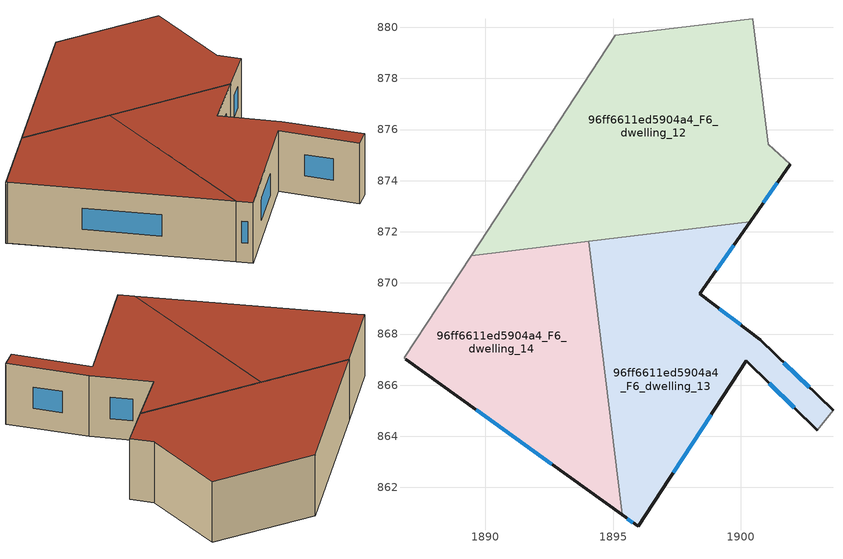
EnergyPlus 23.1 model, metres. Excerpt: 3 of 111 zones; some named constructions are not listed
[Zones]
96ff6611ed5904a4_F6_dwelling_12
 floor to 96ff6611ed5904a4_F5_dwelling_13 (EU_floor_Construction): 1900.52,879.91 1900.89,876.86 1897.76,872.08 1896.84,871.97 1892.07,875.08 1895.08,879.68 1899.96,880.28 z18
 floor to 96ff6611ed5904a4_F5_dwelling_12 (EU_floor_Construction): 1900.89,876.86 1901.06,875.42 1901.93,874.64 1900.36,872.39 1897.76,872.08 z18
 floor to 96ff6611ed5904a4_F5_dwelling_15 (EU_floor_Construction): 1896.84,871.97 1889.44,871.07 1892.07,875.08 z18
 floor to 96ff6611ed5904a4_F5_dwelling_11 (EU_floor_Construction): 1900.46,880.34 1900.52,879.91 1899.96,880.28 z18
 wall outside (EU_wall_Construction): 1900.36,872.39 1901.93,874.64 z18:21
 wall adiabatic (EU_wall_Construction): 1895.08,879.68 1889.44,871.07 z18:21
 wall to 96ff6611ed5904a4_F6_dwelling_11 (EU_wall_Construction): 1901.93,874.64 1901.06,875.42 / 1901.06,875.43 1900.46,880.34 z18:21
 wall to 96ff6611ed5904a4_F6_dwelling_10 (EU_wall_Construction): 1900.46,880.34 1895.08,879.68 z18:21
 wall to 96ff6611ed5904a4_F6_dwelling_13 (EU_wall_Construction): 1894.05,871.63 1900.36,872.39 z18:21
 wall to 96ff6611ed5904a4_F6_dwelling_14 (EU_wall_Construction): 1889.44,871.07 1894.05,871.63 z18:21
 window (EU_Window_Construction): 1900.87,873.13 1901.42,873.91 z18.98:20.02
 roof outside (EU_roof_Construction): 1900.36,872.39 1901.93,874.64 1901.06,875.42 1900.46,880.34 1895.08,879.68 1889.44,871.07 z21
96ff6611ed5904a4_F6_dwelling_13
 floor to 96ff6611ed5904a4_F5_dwelling_14 (EU_floor_Construction): 1899.05,870.52 1898.39,869.57 1900.75,867.77 1903.6,865.02 1902.97,864.23 1900.21,866.95 1895.98,860.47 1895.35,860.93 1894.46,868.3 1896.85,871.96 z18
 floor to 96ff6611ed5904a4_F5_dwelling_13 (EU_floor_Construction): 1897.76,872.08 1897.43,871.58 1896.84,871.97 z18
 floor to 96ff6611ed5904a4_F5_dwelling_12 (EU_floor_Construction): 1900.36,872.39 1899.05,870.52 1897.43,871.58 1897.76,872.08 z18
 floor to 96ff6611ed5904a4_F5_dwelling_15 (EU_floor_Construction): 1896.85,871.96 1894.46,868.3 1894.05,871.63 1896.84,871.97 z18
 wall outside (EU_wall_Construction): 1895.35,860.93 1895.98,860.47 1900.21,866.95 1902.97,864.23 / 1903.6,865.02 1900.75,867.77 1898.39,869.57 1900.36,872.39 z18:21
 wall adiabatic (EU_wall_Construction): 1902.97,864.23 1903.6,865.02 z18:21
 wall to 96ff6611ed5904a4_F6_dwelling_14 (EU_wall_Construction): 1894.05,871.63 1895.35,860.93 z18:21
 window (EU_Window_Construction): 1901.11,866.07 1902.08,865.12 / 1897.35,862.58 1898.83,864.85 / 1895.56,860.78 1895.78,860.62 / 1899.03,870.49 1899.72,871.48 / 1899.98,868.36 1899.16,868.99 / 1902.67,865.92 1901.68,866.88 z18.98:20.02
 roof outside (EU_roof_Construction): 1902.97,864.23 1903.6,865.02 1900.75,867.77 1898.39,869.57 1900.36,872.39 1894.05,871.63 1895.35,860.93 1895.98,860.47 1900.21,866.95 z21
96ff6611ed5904a4_F6_dwelling_14
 floor to 96ff6611ed5904a4_F5_dwelling_15 (EU_floor_Construction): 1894.05,871.63 1894.46,868.3 1891.46,863.72 1886.82,867.07 1889.44,871.07 z18
 floor to 96ff6611ed5904a4_F5_dwelling_14 (EU_floor_Construction): 1894.46,868.3 1895.35,860.93 1891.46,863.72 z18
 wall outside (EU_wall_Construction): 1886.89,867.01 1895.35,860.93 z18:21
 wall adiabatic (EU_wall_Construction): 1889.44,871.07 1886.82,867.07 1886.89,867.01 z18:21
 window (EU_Window_Construction): 1889.64,865.03 1892.6,862.91 z18.98:20.02
 roof outside (EU_roof_Construction): 1895.35,860.93 1894.05,871.63 1889.44,871.07 1886.82,867.07 1886.89,867.01 z21
[SCHEDULE:FILE] Column Number=1; Rows to Skip at Top=0; Number of Hours of Data=8760; Column Separator=Comma; Interpolate to Timestep=No; Minutes per Item=60; Adjust Schedule for Daylight Savings=Yes
Name | File
EU_Step8_GainSchedule_96ff6611ed5904a4_F1_dwelling_6_f000 | ../../schedules/96ff6611ed5904a4/96ff6611ed5904a4_F1_dwelling_6_f000_gain.csv
EU_Step8_GainSchedule_96ff6611ed5904a4_F1_dwelling_7_f000 | ../../schedules/96ff6611ed5904a4/96ff6611ed5904a4_F1_dwelling_7_f000_gain.csv
EU_Step8_GainSchedule_96ff6611ed5904a4_F1_dwelling_8_f000 | ../../schedules/96ff6611ed5904a4/96ff6611ed5904a4_F1_dwelling_8_f000_gain.csv
EU_Step8_GainSchedule_96ff6611ed5904a4_F1_dwelling_9_f000 | ../../schedules/96ff6611ed5904a4/96ff6611ed5904a4_F1_dwelling_9_f000_gain.csv
EU_Step8_GainSchedule_96ff6611ed5904a4_F1_dwelling_10_f000 | ../../schedules/96ff6611ed5904a4/96ff6611ed5904a4_F1_dwelling_10_f000_gain.csv
EU_Step8_GainSchedule_96ff6611ed5904a4_F1_dwelling_11_f000 | ../../schedules/96ff6611ed5904a4/96ff6611ed5904a4_F1_dwelling_11_f000_gain.csv
EU_Step8_GainSchedule_96ff6611ed5904a4_F1_dwelling_12_f000 | ../../schedules/96ff6611ed5904a4/96ff6611ed5904a4_F1_dwelling_12_f000_gain.csv
EU_Step8_GainSchedule_96ff6611ed5904a4_F1_dwelling_13_f000 | ../../schedules/96ff6611ed5904a4/96ff6611ed5904a4_F1_dwelling_13_f000_gain.csv
EU_Step8_GainSchedule_96ff6611ed5904a4_F1_dwelling_14_f000 | ../../schedules/96ff6611ed5904a4/96ff6611ed5904a4_F1_dwelling_14_f000_gain.csv
EU_Step8_GainSchedule_96ff6611ed5904a4_F1_dwelling_15_f000 | ../../schedules/96ff6611ed5904a4/96ff6611ed5904a4_F1_dwelling_15_f000_gain.csv
EU_Step8_GainSchedule_96ff6611ed5904a4_F3_dwelling_10_f000 | ../../schedules/96ff6611ed5904a4/96ff6611ed5904a4_F3_dwelling_10_f000_gain.csv
EU_Step8_GainSchedule_96ff6611ed5904a4_F3_dwelling_11_f000 | ../../schedules/96ff6611ed5904a4/96ff6611ed5904a4_F3_dwelling_11_f000_gain.csv
EU_Step8_GainSchedule_96ff6611ed5904a4_F3_dwelling_12_f000 | ../../schedules/96ff6611ed5904a4/96ff6611ed5904a4_F3_dwelling_12_f000_gain.csv
EU_Step8_GainSchedule_96ff6611ed5904a4_F3_dwelling_13_f000 | ../../schedules/96ff6611ed5904a4/96ff6611ed5904a4_F3_dwelling_13_f000_gain.csv
EU_Step8_GainSchedule_96ff6611ed5904a4_F3_dwelling_14_f000 | ../../schedules/96ff6611ed5904a4/96ff6611ed5904a4_F3_dwelling_14_f000_gain.csv
EU_Step8_GainSchedule_96ff6611ed5904a4_F3_dwelling_15_f000 | ../../schedules/96ff6611ed5904a4/96ff6611ed5904a4_F3_dwelling_15_f000_gain.csv
